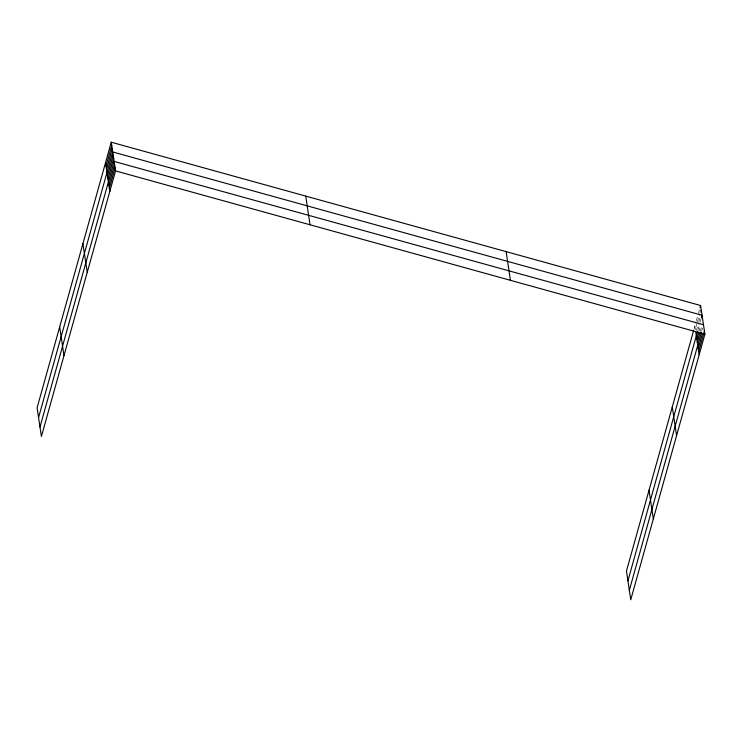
<?xml version="1.0" encoding="UTF-8"?>
<svg xmlns="http://www.w3.org/2000/svg" width="742" height="742" viewBox="0 0 742 742"><rect width="100%" height="100%" fill="white"/><g stroke="black" fill="none" stroke-linecap="round" stroke-linejoin="round"><path stroke-width="0.56" stroke-dasharray="3.71 2.78" d="M693.946 329.355L696.07 321.75M696.367 320.665L698.185 314.172M698.482 313.087L699.391 309.841M697.155 322.835L695.347 329.327L694.855 326.081M697.461 321.75L699.576 314.181M699.882 313.096L700.782 309.85M696.441 330.422L698.556 322.844M698.853 321.759L700.365 316.342M697.832 330.422L699.947 322.844M700.253 321.759L701.153 318.513M698.908 331.414L700.42 325.998M700.29 331.322L701.802 325.905M701.672 331.229L702.572 327.983"/><path stroke-width="1.11" d="M111.254 142.214L37.1 407.803L41.404 436.491L115.548 170.901L111.254 142.214L700.596 305.509L704.9 334.197L630.746 599.786L626.452 571.099L693.64 330.45M105.995 166.032L111.736 145.469M106.486 169.287L112.227 148.715M38.565 417.551L112.719 151.971L702.062 315.267L701.459 317.428M107.442 175.687L113.192 155.124M107.915 178.85L113.665 158.278M39.985 427.021L114.138 161.431L703.481 324.736M108.861 185.157L114.602 164.594M109.334 188.31L115.075 167.748M699.994 307.68L700.596 305.509M627.908 580.856L697.526 331.507M696.794 338.992L698.602 332.49M697.267 342.145L699.984 332.407M629.327 590.317L701.366 332.314M698.213 348.452L702.442 333.306M698.686 351.615L704.427 331.043M115.548 170.901L704.9 334.197M695.829 332.583L699.159 354.769M672.28 406.941L676.583 435.628M649.027 490.239L653.322 518.927M506.118 251.621L510.413 280.309M305.741 196.101L310.035 224.789M105.512 162.776L109.807 191.464M82.937 243.636L87.231 272.323M59.675 326.944L63.979 355.631"/></g></svg>
